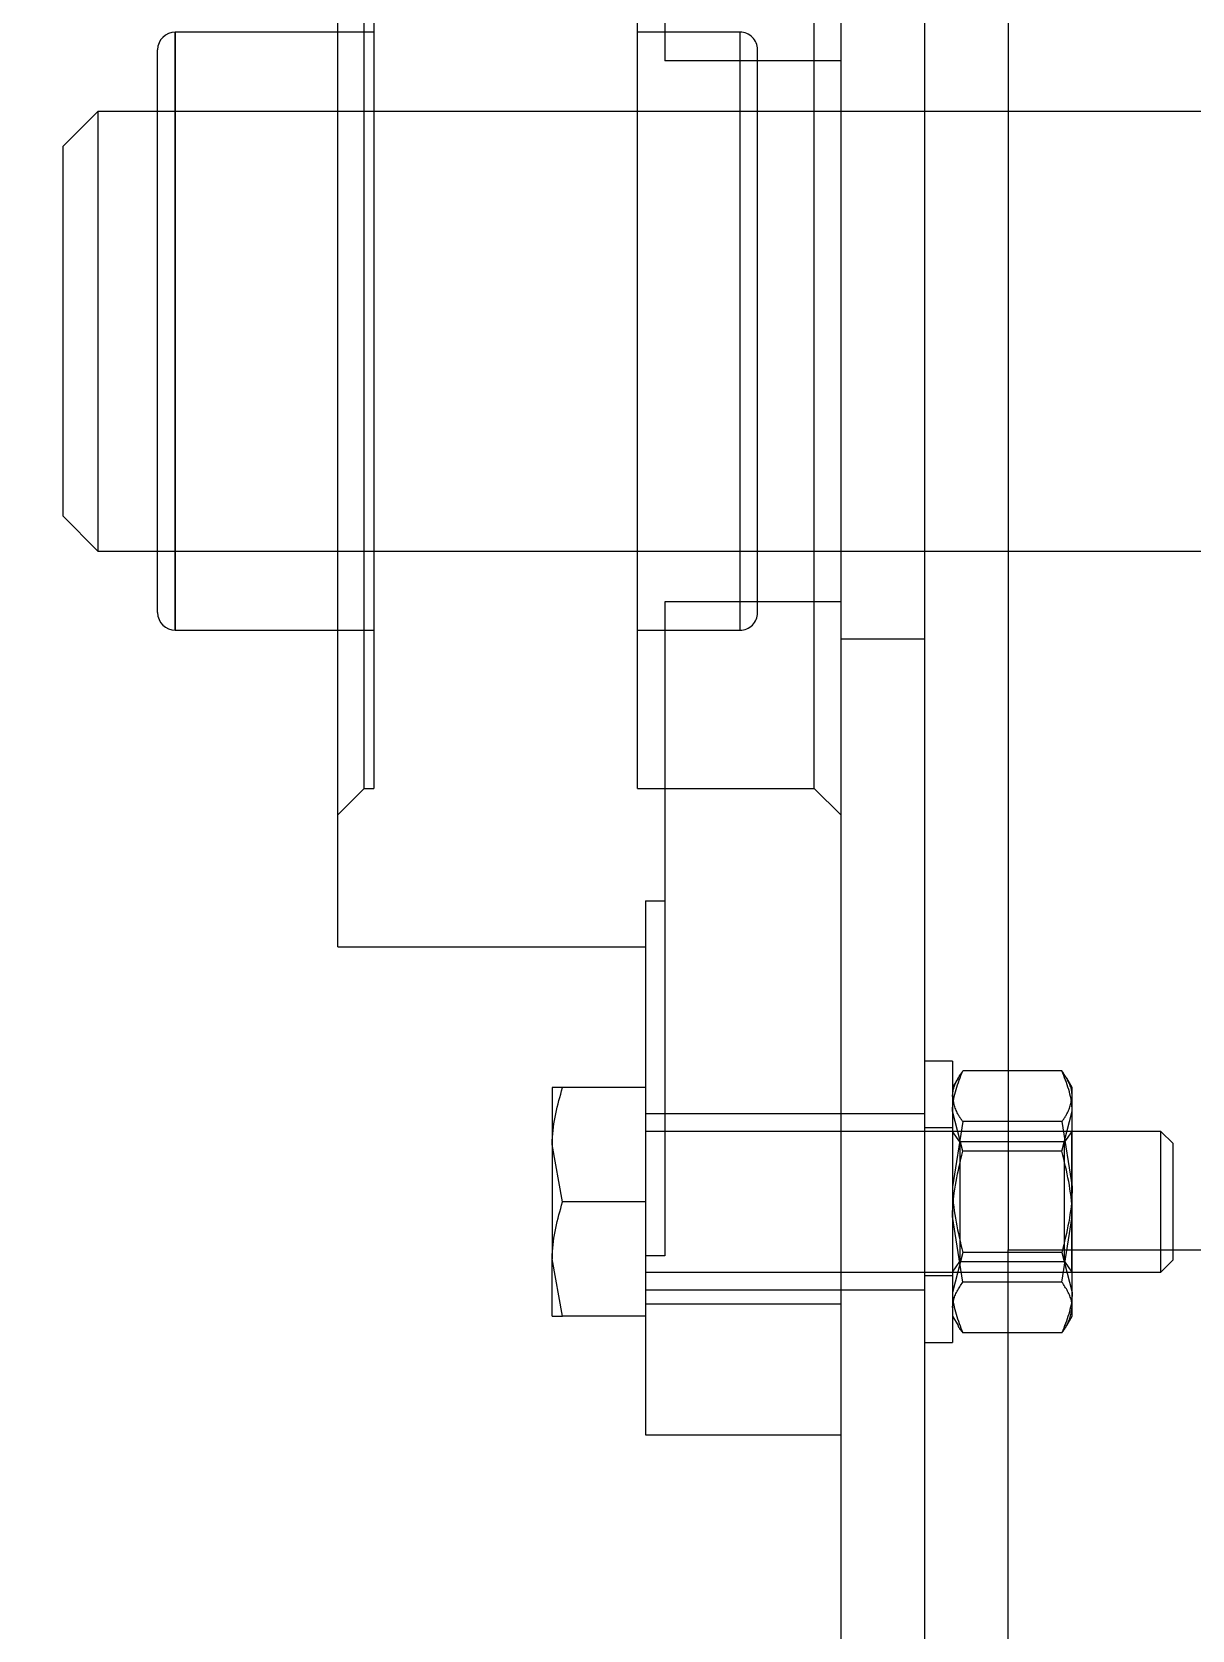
# Model space of a CAD drawing. Header units: metres. Extents: x 0 to 63075, y 0 to 44550.
# Drawn here: x 13911.4 to 13977.3, y 28867.6 to 28958.5 of the extents above; entities that cross this region are included whole.
import ezdxf

# ---------------------------------------------------------------- set-up
doc = ezdxf.new("R2010")
doc.units = ezdxf.units.M
doc.header["$LTSCALE"] = 75
doc.linetypes.add('HIDDEN2', pattern=[4.7625, 3.175, -1.5875])
for name, color, linetype in [('SDM', 7, 'Continuous'), ('SL1', 8, 'Continuous'), ('SL4', 4, 'Continuous'), ('ST1', 7, 'HIDDEN2')]:
    doc.layers.add(name, color=color, linetype=linetype)

# ---------------------------------------------------------------- blocks, each defined once
blk = doc.blocks.new('A$Ca548c4ee')
at = {"layer": 'SL1'}
for radius, start, end in [(1821.5, 111.633291, 68.366709), (1758, 110.233541, 69.766459), (1758, 110.234334, 69.765666), (1750, 110.330114, 69.669886)]:
    blk.add_arc((5942.121, 7584.469), radius, start, end, dxfattribs=at)
blk = doc.blocks.new('A$Ca53c419a')
at = {"layer": 'SL4'}
for p, q in [((4501.213, 540), (4499.213, 538)), ((4522.213, 540), (4501.213, 540)), ((4524.213, 538), (4522.213, 540)), ((4499.213, 538), (4499.213, 534.605)), ((4524.213, 538), (4499.213, 538)), ((4524.213, 534.605), (4524.213, 538)), ((4495.713, 534.605), (4527.713, 534.605)), ((4494.713, 533.605), (4494.713, 524.365)), ((4494.713, 533.605), (4528.713, 533.605)), ((4528.713, 524.365), (4528.713, 533.605)), ((4476.713, 524.365), (4476.713, 506.865)), ((4476.713, 524.365), (4511.713, 524.365)), ((4511.713, 524.365), (4546.713, 524.365)), ((4455.713, 511.584), (4458.963, 512.165)), ((4455.713, 512.165), (4458.963, 512.165)), ((4455.713, 506.865), (4455.713, 511.584)), ((4465.463, 512.165), (4458.963, 512.165)), ((4462.213, 511.584), (4465.463, 512.165)), ((4462.213, 506.865), (4462.213, 511.584)), ((4468.713, 512.165), (4465.463, 512.165)), ((4468.713, 506.865), (4468.713, 511.584)), ((4448.963, 506.865), (4448.963, 495.765)), ((4456.391, 506.865), (4448.963, 506.865)), ((4456.391, 495.765), (4456.391, 506.865)), ((4459.146, 506.865), (4456.391, 506.865)), ((4459.146, 505.755), (4459.146, 506.865)), ((4479.317, 506.865), (4459.146, 506.865)), ((4479.317, 506.865), (4479.317, 505.755)), ((4496.334, 505.755), (4459.146, 505.755)), ((4496.334, 495.765), (4496.334, 505.755)), ((4527.091, 495.765), (4527.091, 505.755)), ((4564.279, 505.755), (4527.091, 505.755)), ((4619.715, 495.765), (3669.713, 495.765)), ((3669.713, 486.24), (4459.475, 486.24)), ((4614.715, 486.24), (4459.475, 486.24)), ((4459.475, 486.24), (4459.475, 421))]:
    blk.add_line(p, q, dxfattribs=at)
for centre, start, end in [((4495.713, 533.605), 90, 180), ((4527.713, 533.605), 0, 90)]:
    blk.add_arc(centre, 1, start, end, dxfattribs=at)
for points, knots in [([(4455.713, 512.165), (4455.713, 512.158), (4455.713, 512.129), (4455.713, 511.819), (4455.713, 511.584)], [0, 0, 0, 0, 0.241851, 1, 1, 1, 1]), ([(4458.963, 512.165), (4459.04, 512.164), (4460.137, 512.156), (4461.213, 511.86), (4462.213, 511.584)], [0, 0, 0, 0, 0.070215, 1, 1, 1, 1]), ([(4465.463, 512.165), (4465.54, 512.164), (4466.637, 512.156), (4467.713, 511.86), (4468.713, 511.584)], [0, 0, 0, 0, 0.070215, 1, 1, 1, 1]), ([(4468.713, 511.584), (4468.713, 511.819), (4468.713, 512.129), (4468.713, 512.158), (4468.713, 512.165)], [0, 0, 0, 0, 0.758149, 1, 1, 1, 1])]:
    blk.add_open_spline(points, degree=3, knots=knots, dxfattribs=at)
at = {"layer": 'ST1'}
for p, q in [((4499.213, 534.605), (4499.213, 500.495)), ((4499.213, 534.605), (4499.213, 447)), ((4524.213, 500.495), (4524.213, 534.605)), ((4524.213, 447), (4524.213, 534.605)), ((4528.713, 533.605), (4494.713, 533.605)), ((4484.213, 524.365), (4485.713, 522.865)), ((4494.713, 524.365), (4494.713, 522.315)), ((4528.713, 522.315), (4528.713, 524.365)), ((4485.713, 522.865), (4537.713, 522.865)), ((4485.713, 522.865), (4485.713, 522.315)), ((4537.713, 522.315), (4485.713, 522.315)), ((4485.713, 507.315), (4537.713, 507.315)), ((4485.713, 507.315), (4485.713, 497.265)), ((4494.713, 507.315), (4494.713, 501.495)), ((4528.713, 501.495), (4528.713, 507.315)), ((4456.391, 495.765), (4456.391, 506.865)), ((4457.213, 506.865), (4457.213, 495.765)), ((4458.213, 506.865), (4458.213, 477.556)), ((4466.213, 477.556), (4466.213, 506.865)), ((4467.213, 495.765), (4467.213, 506.865)), ((4496.334, 495.765), (4496.334, 505.755)), ((4527.091, 495.765), (4527.091, 505.755)), ((4528.713, 501.495), (4494.758, 501.495)), ((4495.713, 500.495), (4527.713, 500.495)), ((4485.713, 497.265), (4484.213, 495.765)), ((4485.713, 497.265), (4537.713, 497.265)), ((4457.213, 495.765), (4457.213, 491.003)), ((4467.213, 491.003), (4467.213, 495.765)), ((4494.213, 495.765), (4494.213, 491.003)), ((4669.713, 491.003), (3669.713, 491.003)), ((4454.213, 491.003), (4454.213, 489.403)), ((4458.013, 491.003), (4458.013, 489.403)), ((4466.413, 489.403), (4466.413, 491.003)), ((4470.213, 489.403), (4470.213, 491.003)), ((4470.213, 489.403), (4454.213, 489.403)), ((4455.713, 489.403), (4455.176, 489.093)), ((4459.338, 488.822), (4457.054, 489.403)), ((4457.646, 488.822), (4461.367, 489.403)), ((4458.213, 489.403), (4458.813, 488.982)), ((4465.353, 488.982), (4458.813, 488.982)), ((4458.813, 488.982), (4458.813, 483.048)), ((4466.779, 488.822), (4463.058, 489.403)), ((4465.087, 488.822), (4467.371, 489.403)), ((4465.613, 488.982), (4465.353, 488.982)), ((4465.613, 488.982), (4466.213, 489.403)), ((4465.613, 483.048), (4465.613, 488.982)), ((4469.249, 489.093), (4468.713, 489.403)), ((4454.771, 483.183), (4454.771, 488.822)), ((4457.646, 483.183), (4457.646, 488.822)), ((4459.338, 483.183), (4459.338, 488.822)), ((4465.087, 483.183), (4465.087, 488.822)), ((4466.779, 483.183), (4466.779, 488.822)), ((4469.654, 483.183), (4469.654, 488.822)), ((3669.713, 486.24), (4459.475, 486.24)), ((4455.176, 482.912), (4455.713, 482.603)), ((4455.713, 482.603), (4457.054, 482.603)), ((4459.338, 483.183), (4457.054, 482.603)), ((4457.054, 482.603), (4463.058, 482.603)), ((4457.646, 483.183), (4461.367, 482.603)), ((4458.813, 483.048), (4458.213, 482.628)), ((4458.213, 482.628), (4465.907, 482.628)), ((4458.213, 482.628), (4458.213, 482.603)), ((4458.813, 483.048), (4465.613, 483.048)), ((4466.779, 483.183), (4463.058, 482.603)), ((4463.058, 482.603), (4468.217, 482.603)), ((4465.087, 483.183), (4467.371, 482.603)), ((4466.213, 482.628), (4465.613, 483.048)), ((4465.907, 482.628), (4466.213, 482.628)), ((4466.213, 482.603), (4466.213, 482.628)), ((4468.217, 482.603), (4468.713, 482.603)), ((4468.713, 482.603), (4469.249, 482.912)), ((4458.213, 477.556), (4466.213, 477.556)), ((4458.213, 477.556), (4458.903, 476.865)), ((4465.522, 476.865), (4466.213, 477.556)), ((4458.903, 476.865), (4465.522, 476.865))]:
    blk.add_line(p, q, dxfattribs=at)
for centre, start, end in [((4495.713, 501.495), 180, 270), ((4527.713, 501.495), 270, 0)]:
    blk.add_arc(centre, 1, start, end, dxfattribs=at)
for points, knots in [([(4457.054, 489.403), (4457, 489.402), (4456.229, 489.394), (4455.473, 489.097), (4454.771, 488.822)], [0, 0, 0, 0, 0.070215, 1, 1, 1, 1]), ([(4454.771, 488.822), (4454.89, 488.924), (4455.021, 489.035), (4455.157, 489.075), (4455.169, 489.079)], [0, 0, 0, 0, 0.9148028, 1, 1, 1, 1]), ([(4456.208, 489.403), (4456.339, 489.394), (4456.826, 489.362), (4457.299, 489.05), (4457.646, 488.822)], [0, 0, 0, 0, 0.268634, 1, 1, 1, 1]), ([(4463.058, 489.403), (4462.97, 489.402), (4461.714, 489.394), (4460.482, 489.097), (4459.338, 488.822)], [0, 0, 0, 0, 0.0702148, 1, 1, 1, 1]), ([(4461.367, 489.403), (4461.455, 489.402), (4462.711, 489.394), (4463.943, 489.097), (4465.087, 488.822)], [0, 0, 0, 0, 0.0702148, 1, 1, 1, 1]), ([(4466.779, 488.822), (4466.9, 488.91), (4467.368, 489.25), (4467.855, 489.337), (4468.217, 489.403)], [0, 0, 0, 0, 0.257551, 1, 1, 1, 1]), ([(4467.371, 489.403), (4467.425, 489.402), (4468.196, 489.394), (4468.952, 489.097), (4469.654, 488.822)], [0, 0, 0, 0, 0.070215, 1, 1, 1, 1]), ([(4468.217, 489.403), (4468.347, 489.394), (4468.834, 489.362), (4469.308, 489.05), (4469.654, 488.822)], [0, 0, 0, 0, 0.268634, 1, 1, 1, 1]), ([(4457.054, 482.603), (4457, 482.603), (4456.229, 482.611), (4455.473, 482.908), (4454.771, 483.183)], [0, 0, 0, 0, 0.070215, 1, 1, 1, 1]), ([(4454.771, 483.183), (4454.891, 483.095), (4455.36, 482.755), (4455.847, 482.668), (4456.208, 482.603)], [0, 0, 0, 0, 0.2575513, 1, 1, 1, 1]), ([(4456.208, 482.603), (4456.339, 482.611), (4456.826, 482.643), (4457.299, 482.955), (4457.646, 483.183)], [0, 0, 0, 0, 0.268634, 1, 1, 1, 1]), ([(4463.058, 482.603), (4462.97, 482.603), (4461.714, 482.611), (4460.482, 482.908), (4459.338, 483.183)], [0, 0, 0, 0, 0.0702148, 1, 1, 1, 1]), ([(4461.367, 482.603), (4461.455, 482.603), (4462.711, 482.611), (4463.943, 482.908), (4465.087, 483.183)], [0, 0, 0, 0, 0.0702148, 1, 1, 1, 1]), ([(4466.779, 483.183), (4466.9, 483.095), (4467.368, 482.755), (4467.855, 482.668), (4468.217, 482.603)], [0, 0, 0, 0, 0.257551, 1, 1, 1, 1]), ([(4467.371, 482.603), (4467.425, 482.603), (4468.196, 482.611), (4468.952, 482.908), (4469.654, 483.183)], [0, 0, 0, 0, 0.070215, 1, 1, 1, 1]), ([(4468.217, 482.603), (4468.347, 482.611), (4468.834, 482.643), (4469.308, 482.955), (4469.654, 483.183)], [0, 0, 0, 0, 0.268634, 1, 1, 1, 1])]:
    blk.add_open_spline(points, degree=3, knots=knots, dxfattribs=at)

msp = doc.modelspace()

# ---------------------------------------------------------------- block references
at = {"layer": 'SDM'}
msp.add_blockref('A$Ca548c4ee', (8259.513, 22668.364), dxfattribs=at)
at = {"layer": 'SDM', "rotation": 90}
msp.add_blockref('A$Ca53c419a', (14453.134, 24429.769), dxfattribs=at)

doc.saveas('drawing.dxf')
